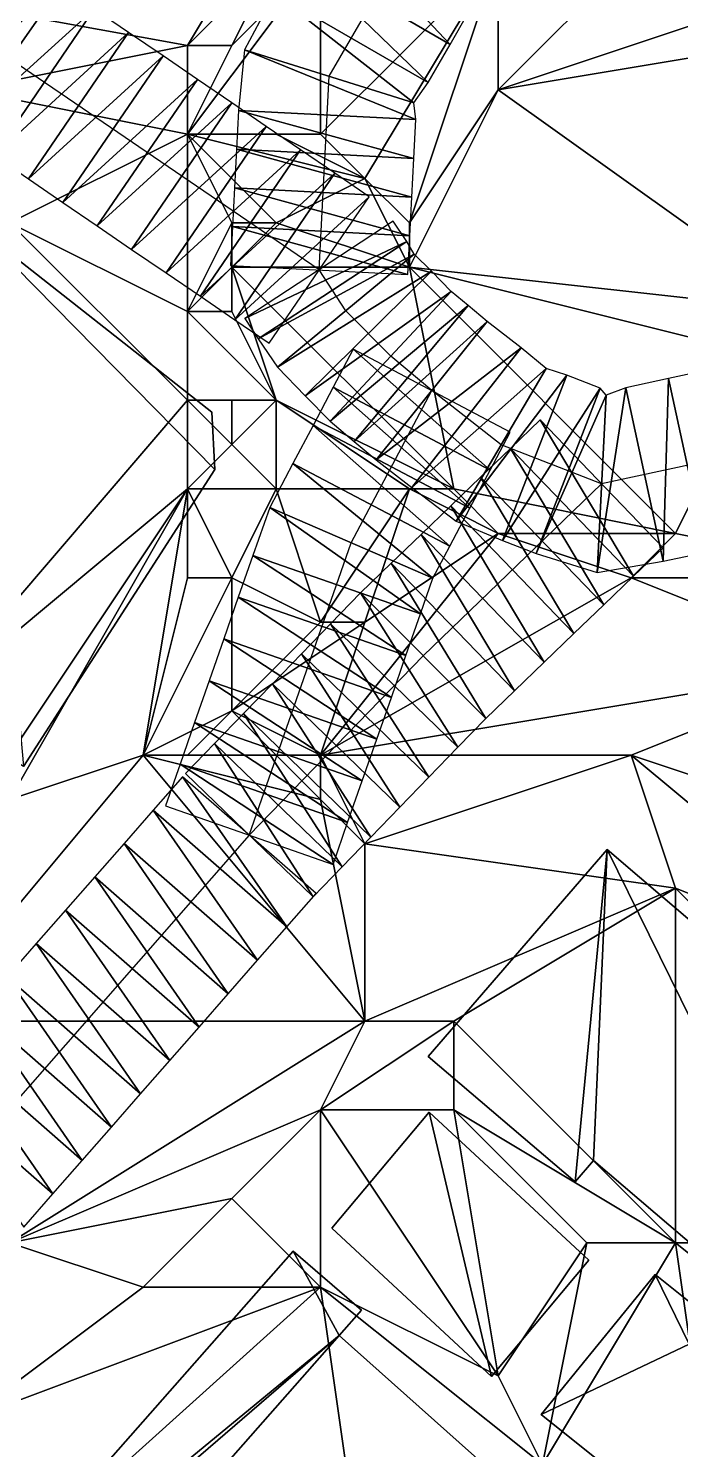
# Model space of a CAD drawing. Header units: metres. Extents: x -1103 to 901, y -902 to 905.
# Drawn here: x -1003.2 to -973.8, y -319.3 to -255.2 of the extents above; entities that cross this region are included whole.
import ezdxf

# ---------------------------------------------------------------- set-up
doc = ezdxf.new("R2010")
doc.units = ezdxf.units.M
for name, color, linetype in [('OSM_BUILDING_FOOTPRINTS', 7, 'CONTINUOUS'), ('OSM_BUILDING_ROOFS', 1, 'CONTINUOUS'), ('OSM_BUILDING_WALLS', 8, 'CONTINUOUS'), ('OSM_ROAD_AXES', 2, 'CONTINUOUS'), ('OSM_ROAD_SURFACE', 9, 'CONTINUOUS'), ('OSM_TERRAIN', 3, 'CONTINUOUS')]:
    doc.layers.add(name, color=color, linetype=linetype)

msp = doc.modelspace()

# ---------------------------------------------------------------- linework, layer by layer
at = {"layer": 'OSM_BUILDING_FOOTPRINTS'}
for points in [[(-1018.12, -279.017, 19.897), (-1005.563, -264.142, 19.897), (-994.907, -272.536, 19.897), (-994.774, -275.124, 19.897), (-1003.385, -288.516, 19.897), (-1018.12, -279.017, 19.897)], [(-977.077, -292.265, 18.607), (-985.157, -301.588, 18.607), (-978.525, -307.25, 18.607), (-977.696, -306.288, 18.607), (-964.741, -317.369, 18.607), (-957.501, -309.019, 18.607), (-977.077, -292.265, 18.607)], [(-985.113, -304.098, 19.356), (-989.501, -309.34, 19.356), (-982.294, -316.02, 19.356), (-977.906, -310.778, 19.356), (-985.113, -304.098, 19.356)], [(-991.237, -310.369, 18.866), (-1008.922, -330.441, 18.866), (-1010.823, -332.863, 18.866), (-1007.728, -334.787, 18.866), (-1006.457, -333.25, 18.866), (-1003.24, -336.048, 18.866), (-998.045, -330.142, 18.866), (-1000.974, -327.599, 18.866), (-998.598, -324.9, 18.866), (-992.076, -330.574, 18.866), (-982.504, -320.112, 18.866), (-989.158, -314.173, 18.866), (-988.164, -313.034, 18.866), (-991.237, -310.369, 18.866)], [(-974.921, -311.419, 18.871), (-980.061, -317.734, 18.871), (-971.704, -324.424, 18.871), (-967.515, -319.271, 18.871), (-973.385, -314.571, 18.871), (-972.445, -313.41, 18.871), (-974.921, -311.419, 18.871)]]:
    msp.add_polyline3d(points, close=True, dxfattribs=at)
at = {"layer": 'OSM_BUILDING_ROOFS'}
for points in [[(-1005.563, -264.142, 37.897), (-1003.385, -288.516, 37.897), (-994.774, -275.124, 37.897)], [(-1005.563, -264.142, 37.897), (-994.774, -275.124, 37.897), (-994.907, -272.536, 37.897)], [(-977.077, -292.265, 33.407), (-985.157, -301.588, 33.407), (-978.525, -307.25, 33.407)], [(-977.077, -292.265, 33.407), (-978.525, -307.25, 33.407), (-977.696, -306.288, 33.407)], [(-977.077, -292.265, 33.407), (-977.696, -306.288, 33.407), (-964.741, -317.369, 33.407)], [(-964.741, -317.369, 33.407), (-957.501, -309.019, 33.407), (-977.077, -292.265, 33.407)], [(-982.294, -316.02, 34.156), (-985.113, -304.098, 34.156), (-989.501, -309.34, 34.156)], [(-982.294, -316.02, 34.156), (-977.906, -310.778, 34.156), (-985.113, -304.098, 34.156)], [(-989.158, -314.173, 33.666), (-991.237, -310.369, 33.666), (-1008.922, -330.441, 33.666)], [(-989.158, -314.173, 33.666), (-988.164, -313.034, 33.666), (-991.237, -310.369, 33.666)], [(-973.385, -314.571, 30.471), (-974.921, -311.419, 30.471), (-980.061, -317.734, 30.471)], [(-973.385, -314.571, 30.471), (-972.445, -313.41, 30.471), (-974.921, -311.419, 30.471)], [(-989.158, -314.173, 33.666), (-1008.922, -330.441, 33.666), (-1010.823, -332.863, 33.666)], [(-998.598, -324.9, 33.666), (-989.158, -314.173, 33.666), (-1010.823, -332.863, 33.666)], [(-998.598, -324.9, 33.666), (-982.504, -320.112, 33.666), (-989.158, -314.173, 33.666)], [(-973.385, -314.571, 30.471), (-980.061, -317.734, 30.471), (-971.704, -324.424, 30.471)]]:
    msp.add_3dface(points, dxfattribs=at)
at = {"layer": 'OSM_BUILDING_WALLS'}
for points in [[(-994.907, -272.536, 19.897), (-1005.563, -264.142, 19.897), (-1005.563, -264.142, 37.897)], [(-994.907, -272.536, 19.897), (-1005.563, -264.142, 37.897), (-994.907, -272.536, 37.897)], [(-994.774, -275.124, 19.897), (-994.907, -272.536, 19.897), (-994.907, -272.536, 37.897)], [(-994.774, -275.124, 19.897), (-994.907, -272.536, 37.897), (-994.774, -275.124, 37.897)], [(-1003.385, -288.516, 19.897), (-994.774, -275.124, 19.897), (-994.774, -275.124, 37.897)], [(-1003.385, -288.516, 19.897), (-994.774, -275.124, 37.897), (-1003.385, -288.516, 37.897)], [(-977.077, -292.265, 18.607), (-985.157, -301.588, 18.607), (-985.157, -301.588, 33.407)], [(-977.077, -292.265, 18.607), (-985.157, -301.588, 33.407), (-977.077, -292.265, 33.407)], [(-957.501, -309.019, 18.607), (-977.077, -292.265, 18.607), (-977.077, -292.265, 33.407)], [(-957.501, -309.019, 18.607), (-977.077, -292.265, 33.407), (-957.501, -309.019, 33.407)], [(-985.157, -301.588, 18.607), (-978.525, -307.25, 18.607), (-978.525, -307.25, 33.407)], [(-985.157, -301.588, 18.607), (-978.525, -307.25, 33.407), (-985.157, -301.588, 33.407)], [(-985.113, -304.098, 19.356), (-989.501, -309.34, 19.356), (-989.501, -309.34, 34.156)], [(-985.113, -304.098, 19.356), (-989.501, -309.34, 34.156), (-985.113, -304.098, 34.156)], [(-977.906, -310.778, 19.356), (-985.113, -304.098, 19.356), (-985.113, -304.098, 34.156)], [(-977.906, -310.778, 19.356), (-985.113, -304.098, 34.156), (-977.906, -310.778, 34.156)], [(-978.525, -307.25, 18.607), (-977.696, -306.288, 18.607), (-977.696, -306.288, 33.407)], [(-978.525, -307.25, 18.607), (-977.696, -306.288, 33.407), (-978.525, -307.25, 33.407)], [(-977.696, -306.288, 18.607), (-964.741, -317.369, 18.607), (-964.741, -317.369, 33.407)], [(-977.696, -306.288, 18.607), (-964.741, -317.369, 33.407), (-977.696, -306.288, 33.407)], [(-989.501, -309.34, 19.356), (-982.294, -316.02, 19.356), (-982.294, -316.02, 34.156)], [(-989.501, -309.34, 19.356), (-982.294, -316.02, 34.156), (-989.501, -309.34, 34.156)], [(-991.237, -310.369, 18.866), (-1008.922, -330.441, 18.866), (-1008.922, -330.441, 33.666)], [(-991.237, -310.369, 18.866), (-1008.922, -330.441, 33.666), (-991.237, -310.369, 33.666)], [(-988.164, -313.034, 18.866), (-991.237, -310.369, 18.866), (-991.237, -310.369, 33.666)], [(-988.164, -313.034, 18.866), (-991.237, -310.369, 33.666), (-988.164, -313.034, 33.666)], [(-982.294, -316.02, 19.356), (-977.906, -310.778, 19.356), (-977.906, -310.778, 34.156)], [(-982.294, -316.02, 19.356), (-977.906, -310.778, 34.156), (-982.294, -316.02, 34.156)], [(-974.921, -311.419, 18.871), (-980.061, -317.734, 18.871), (-980.061, -317.734, 30.471)], [(-974.921, -311.419, 18.871), (-980.061, -317.734, 30.471), (-974.921, -311.419, 30.471)], [(-972.445, -313.41, 18.871), (-974.921, -311.419, 18.871), (-974.921, -311.419, 30.471)], [(-972.445, -313.41, 18.871), (-974.921, -311.419, 30.471), (-972.445, -313.41, 30.471)], [(-989.158, -314.173, 18.866), (-988.164, -313.034, 18.866), (-988.164, -313.034, 33.666)], [(-989.158, -314.173, 18.866), (-988.164, -313.034, 33.666), (-989.158, -314.173, 33.666)], [(-982.504, -320.112, 18.866), (-989.158, -314.173, 18.866), (-989.158, -314.173, 33.666)], [(-982.504, -320.112, 18.866), (-989.158, -314.173, 33.666), (-982.504, -320.112, 33.666)], [(-980.061, -317.734, 18.871), (-971.704, -324.424, 18.871), (-971.704, -324.424, 30.471)], [(-980.061, -317.734, 18.871), (-971.704, -324.424, 30.471), (-980.061, -317.734, 30.471)]]:
    msp.add_3dface(points, dxfattribs=at)
at = {"layer": 'OSM_ROAD_AXES'}
for points in [[(-990.066, -266.122, 20.455), (-1004.005, -256.6, 21.825), (-1017.634, -246.736, 22.601)], [(-990.066, -266.122, 20.455), (-989.613, -257.385, 20.843), (-986.617, -252.221, 20.94), (-985.457, -250.927, 20.954)], [(-964.852, -270.567, 19.147), (-967.45, -273.52, 19.362), (-971.54, -274.515, 19.519), (-977.332, -275.765, 19.839), (-981.864, -274.007, 20.016), (-984.992, -271.563, 20.18), (-986.838, -270.014, 20.264), (-988.861, -267.958, 20.37), (-990.066, -266.122, 20.455)], [(-993.215, -291.613, 21.554), (-988.617, -278.43, 20.879), (-984.992, -271.563, 20.18)], [(-977.332, -275.765, 19.839), (-985.379, -283.517, 20.571), (-993.215, -291.613, 21.554)], [(-993.215, -291.613, 21.554), (-1044.603, -350.293, 22.779), (-1100, -412.945, 18.047)]]:
    msp.add_polyline3d(points, dxfattribs=at)
at = {"layer": 'OSM_ROAD_SURFACE'}
for points in [[(-984.156, -255.949, 20.937), (-989.869, -249.892, 21.458), (-991.076, -251.935, 21.274)], [(-984.156, -255.949, 20.937), (-983.365, -254.549, 20.963), (-989.869, -249.892, 21.458)], [(-1001.704, -253.328, 21.877), (-1003.174, -252.264, 21.965), (-1007.864, -258.745, 22.322)], [(-985.154, -257.67, 20.904), (-991.076, -251.935, 21.274), (-992.074, -253.657, 21.111)], [(-985.154, -257.67, 20.904), (-984.156, -255.949, 20.937), (-991.076, -251.935, 21.274)], [(-1001.704, -253.328, 21.877), (-1007.864, -258.745, 22.322), (-1006.305, -259.872, 22.188)], [(-1000.2, -254.355, 21.788), (-1001.704, -253.328, 21.877), (-1006.305, -259.872, 22.188)], [(-985.796, -258.583, 20.885), (-992.074, -253.657, 21.111), (-993.429, -256.187, 21.081)], [(-985.796, -258.583, 20.885), (-985.154, -257.67, 20.904), (-992.074, -253.657, 21.111)], [(-1000.2, -254.355, 21.788), (-1006.305, -259.872, 22.188), (-1004.712, -260.961, 22.01)], [(-998.651, -255.413, 21.697), (-1000.2, -254.355, 21.788), (-1004.712, -260.961, 22.01)], [(-998.651, -255.413, 21.697), (-1004.712, -260.961, 22.01), (-1003.163, -262.019, 21.956)], [(-997.102, -256.471, 21.579), (-998.651, -255.413, 21.697), (-1003.163, -262.019, 21.956)], [(-985.709, -259.34, 20.877), (-993.429, -256.187, 21.081), (-993.698, -258.925, 21.085)], [(-985.709, -259.34, 20.877), (-985.796, -258.583, 20.885), (-993.429, -256.187, 21.081)], [(-997.102, -256.471, 21.579), (-1003.163, -262.019, 21.956), (-1001.614, -263.077, 21.885)], [(-995.553, -257.529, 21.308), (-997.102, -256.471, 21.579), (-1001.614, -263.077, 21.885)], [(-995.553, -257.529, 21.308), (-1001.614, -263.077, 21.885), (-1000.066, -264.135, 21.707)], [(-994.004, -258.587, 21.109), (-995.553, -257.529, 21.308), (-1000.066, -264.135, 21.707)], [(-994.004, -258.587, 21.109), (-1000.066, -264.135, 21.707), (-998.517, -265.193, 21.53)], [(-992.456, -259.645, 20.999), (-994.004, -258.587, 21.109), (-998.517, -265.193, 21.53)], [(-985.799, -261.087, 20.854), (-993.698, -258.925, 21.085), (-993.788, -260.673, 21.077)], [(-985.799, -261.087, 20.854), (-985.709, -259.34, 20.877), (-993.698, -258.925, 21.085)], [(-992.456, -259.645, 20.999), (-998.517, -265.193, 21.53), (-996.968, -266.251, 21.353)], [(-990.907, -260.703, 21.054), (-992.456, -259.645, 20.999), (-996.968, -266.251, 21.353)], [(-990.907, -260.703, 21.054), (-996.968, -266.251, 21.353), (-995.419, -267.309, 21.078)], [(-989.358, -261.761, 20.866), (-990.907, -260.703, 21.054), (-995.419, -267.309, 21.078)], [(-985.89, -262.834, 20.832), (-993.788, -260.673, 21.077), (-993.879, -262.42, 20.871)], [(-985.89, -262.834, 20.832), (-985.799, -261.087, 20.854), (-993.788, -260.673, 21.077)], [(-989.358, -261.761, 20.866), (-995.419, -267.309, 21.078), (-993.871, -268.367, 21.023)], [(-987.809, -262.819, 20.736), (-989.358, -261.761, 20.866), (-993.871, -268.367, 21.023)], [(-985.98, -264.582, 20.702), (-993.879, -262.42, 20.871), (-993.97, -264.167, 20.997)], [(-985.98, -264.582, 20.702), (-985.89, -262.834, 20.832), (-993.879, -262.42, 20.871)], [(-987.809, -262.819, 20.736), (-993.871, -268.367, 21.023), (-992.322, -269.425, 20.602)], [(-986.119, -264.845, 20.639), (-986.722, -263.927, 20.697), (-993.41, -268.317, 20.749)], [(-986.071, -266.329, 20.437), (-993.97, -264.167, 20.997), (-994.06, -265.915, 20.623)], [(-986.071, -266.329, 20.437), (-985.98, -264.582, 20.702), (-993.97, -264.167, 20.997)], [(-986.119, -264.845, 20.639), (-993.41, -268.317, 20.749), (-992.807, -269.234, 20.647)], [(-985.782, -265.404, 20.475), (-986.119, -264.845, 20.639), (-992.807, -269.234, 20.647)], [(-985.782, -265.404, 20.475), (-992.807, -269.234, 20.647), (-991.94, -270.511, 20.631)], [(-984.997, -266.181, 20.375), (-985.782, -265.404, 20.475), (-991.94, -270.511, 20.631)], [(-984.997, -266.181, 20.375), (-991.94, -270.511, 20.631), (-990.701, -271.791, 20.57)], [(-984.111, -267.088, 20.33), (-984.997, -266.181, 20.375), (-990.701, -271.791, 20.57)], [(-984.111, -267.088, 20.33), (-990.701, -271.791, 20.57), (-989.565, -272.941, 20.512)], [(-983.344, -267.724, 20.283), (-984.111, -267.088, 20.33), (-989.565, -272.941, 20.512)], [(-983.344, -267.724, 20.283), (-989.565, -272.941, 20.512), (-988.485, -273.853, 20.492)], [(-982.488, -268.443, 20.231), (-983.344, -267.724, 20.283), (-988.485, -273.853, 20.492)], [(-982.488, -268.443, 20.231), (-988.485, -273.853, 20.492), (-987.496, -274.682, 20.592)], [(-980.965, -269.633, 20.138), (-982.488, -268.443, 20.231), (-987.496, -274.682, 20.592)], [(-982.361, -275.147, 20.04), (-988.529, -269.695, 20.351), (-989.436, -271.412, 20.391)], [(-982.361, -275.147, 20.04), (-981.455, -273.43, 20.075), (-988.529, -269.695, 20.351)], [(-980.965, -269.633, 20.138), (-987.496, -274.682, 20.592), (-985.89, -275.937, 20.704)], [(-979.836, -270.559, 20.069), (-980.965, -269.633, 20.138), (-985.89, -275.937, 20.704)], [(-979.836, -270.559, 20.069), (-985.89, -275.937, 20.704), (-983.891, -277.455, 20.37)], [(-978.906, -270.864, 20.009), (-979.836, -270.559, 20.069), (-983.891, -277.455, 20.37)], [(-978.906, -270.864, 20.009), (-983.891, -277.455, 20.37), (-981.8, -278.322, 20.086)], [(-977.396, -271.45, 19.914), (-978.906, -270.864, 20.009), (-981.8, -278.322, 20.086)], [(-974.314, -271.022, 19.71), (-976.245, -271.438, 19.838), (-974.557, -279.258, 20.005)], [(-974.314, -271.022, 19.71), (-974.557, -279.258, 20.005), (-972.627, -278.842, 19.794)], [(-972.426, -270.615, 19.584), (-974.314, -271.022, 19.71), (-972.627, -278.842, 19.794)], [(-983.267, -276.864, 20.101), (-989.436, -271.412, 20.391), (-990.342, -273.129, 20.751)], [(-983.267, -276.864, 20.101), (-982.361, -275.147, 20.04), (-989.436, -271.412, 20.391)], [(-977.396, -271.45, 19.914), (-981.8, -278.322, 20.086), (-980.289, -278.908, 20.143)], [(-977.135, -271.77, 19.898), (-977.396, -271.45, 19.914), (-980.289, -278.908, 20.143)], [(-976.245, -271.438, 19.838), (-977.135, -271.77, 19.898), (-977.528, -279.76, 20.225)], [(-976.245, -271.438, 19.838), (-977.528, -279.76, 20.225), (-974.557, -279.258, 20.005)], [(-977.135, -271.77, 19.898), (-980.289, -278.908, 20.143), (-977.528, -279.76, 20.225)], [(-980.107, -272.884, 20.059), (-981.448, -274.176, 20.05), (-975.898, -279.938, 20.227)], [(-980.107, -272.884, 20.059), (-975.898, -279.938, 20.227), (-974.556, -278.646, 19.888)], [(-984.174, -278.581, 20.336), (-990.342, -273.129, 20.751), (-991.248, -274.846, 20.759)], [(-984.174, -278.581, 20.336), (-983.267, -276.864, 20.101), (-990.342, -273.129, 20.751)], [(-981.448, -274.176, 20.05), (-982.789, -275.469, 20.04), (-977.239, -281.23, 20.32)], [(-981.448, -274.176, 20.05), (-977.239, -281.23, 20.32), (-975.898, -279.938, 20.227)], [(-984.948, -280.024, 20.36), (-991.248, -274.846, 20.759), (-992.286, -276.837, 20.828)], [(-984.948, -280.024, 20.36), (-984.174, -278.581, 20.336), (-991.248, -274.846, 20.759)], [(-982.789, -275.469, 20.04), (-984.13, -276.761, 20.377), (-978.58, -282.522, 20.4)], [(-982.789, -275.469, 20.04), (-978.58, -282.522, 20.4), (-977.239, -281.23, 20.32)], [(-985.497, -281.631, 20.472), (-992.286, -276.837, 20.828), (-993.051, -278.996, 20.993)], [(-985.497, -281.631, 20.472), (-984.948, -280.024, 20.36), (-992.286, -276.837, 20.828)], [(-984.13, -276.761, 20.377), (-985.472, -278.053, 20.563), (-979.921, -283.814, 20.48)], [(-984.13, -276.761, 20.377), (-979.921, -283.814, 20.48), (-978.58, -282.522, 20.4)], [(-985.472, -278.053, 20.563), (-986.813, -279.345, 20.675), (-981.262, -285.106, 20.56)], [(-985.472, -278.053, 20.563), (-981.262, -285.106, 20.56), (-979.921, -283.814, 20.48)], [(-986.154, -283.514, 20.622), (-993.051, -278.996, 20.993), (-993.708, -280.879, 21.12)], [(-986.154, -283.514, 20.622), (-985.497, -281.631, 20.472), (-993.051, -278.996, 20.993)], [(-986.813, -279.345, 20.675), (-988.204, -280.686, 20.851), (-982.553, -286.349, 20.637)], [(-986.813, -279.345, 20.675), (-982.553, -286.349, 20.637), (-981.262, -285.106, 20.56)], [(-988.204, -280.686, 20.851), (-989.559, -282.085, 21.033), (-983.811, -287.649, 20.801)], [(-988.204, -280.686, 20.851), (-983.811, -287.649, 20.801), (-982.553, -286.349, 20.637)], [(-986.811, -285.397, 20.815), (-993.708, -280.879, 21.12), (-994.365, -282.763, 21.224)], [(-986.811, -285.397, 20.815), (-986.154, -283.514, 20.622), (-993.708, -280.879, 21.12)], [(-989.559, -282.085, 21.033), (-990.865, -283.434, 21.097), (-985.117, -288.998, 20.968)], [(-989.559, -282.085, 21.033), (-985.117, -288.998, 20.968), (-983.811, -287.649, 20.801)], [(-987.468, -287.281, 20.933), (-994.365, -282.763, 21.224), (-995.022, -284.646, 21.333)], [(-987.468, -287.281, 20.933), (-986.811, -285.397, 20.815), (-994.365, -282.763, 21.224)], [(-990.865, -283.434, 21.097), (-992.171, -284.783, 21.162), (-986.423, -290.347, 21.115)], [(-990.865, -283.434, 21.097), (-986.423, -290.347, 21.115), (-985.117, -288.998, 20.968)], [(-988.125, -289.164, 21.096), (-995.022, -284.646, 21.333), (-995.679, -286.529, 21.442)], [(-988.125, -289.164, 21.096), (-987.468, -287.281, 20.933), (-995.022, -284.646, 21.333)], [(-992.171, -284.783, 21.162), (-993.477, -286.132, 21.333), (-987.729, -291.697, 21.262)], [(-992.171, -284.783, 21.162), (-987.729, -291.697, 21.262), (-986.423, -290.347, 21.115)], [(-993.477, -286.132, 21.333), (-994.783, -287.481, 21.434), (-989.035, -293.046, 21.575)], [(-993.477, -286.132, 21.333), (-989.035, -293.046, 21.575), (-987.729, -291.697, 21.262)], [(-988.782, -291.047, 21.402), (-995.679, -286.529, 21.442), (-996.335, -288.412, 21.599)], [(-988.782, -291.047, 21.402), (-988.125, -289.164, 21.096), (-995.679, -286.529, 21.442)], [(-994.783, -287.481, 21.434), (-996.089, -288.831, 21.596), (-990.342, -294.395, 21.613)], [(-994.783, -287.481, 21.434), (-990.342, -294.395, 21.613), (-989.035, -293.046, 21.575)], [(-989.439, -292.93, 21.661), (-996.335, -288.412, 21.599), (-996.992, -290.295, 21.603)], [(-989.439, -292.93, 21.661), (-988.782, -291.047, 21.402), (-996.335, -288.412, 21.599)], [(-996.225, -288.978, 21.59), (-997.542, -290.482, 21.631), (-991.524, -295.753, 21.56)], [(-996.225, -288.978, 21.59), (-991.524, -295.753, 21.56), (-990.206, -294.248, 21.618)], [(-997.542, -290.482, 21.631), (-998.86, -291.987, 21.73), (-992.841, -297.257, 21.658)], [(-997.542, -290.482, 21.631), (-992.841, -297.257, 21.658), (-991.524, -295.753, 21.56)], [(-998.86, -291.987, 21.73), (-1000.178, -293.491, 21.829), (-994.159, -298.762, 21.758)], [(-998.86, -291.987, 21.73), (-994.159, -298.762, 21.758), (-992.841, -297.257, 21.658)], [(-1000.178, -293.491, 21.829), (-1001.495, -294.996, 21.928), (-995.477, -300.267, 21.851)], [(-1000.178, -293.491, 21.829), (-995.477, -300.267, 21.851), (-994.159, -298.762, 21.758)], [(-1001.495, -294.996, 21.928), (-1002.813, -296.501, 22.028), (-996.794, -301.771, 21.918)], [(-1001.495, -294.996, 21.928), (-996.794, -301.771, 21.918), (-995.477, -300.267, 21.851)], [(-1002.813, -296.501, 22.028), (-1004.13, -298.005, 22.127), (-998.112, -303.276, 21.985)], [(-1002.813, -296.501, 22.028), (-998.112, -303.276, 21.985), (-996.794, -301.771, 21.918)], [(-1004.13, -298.005, 22.127), (-1005.448, -299.51, 22.226), (-999.43, -304.78, 22.052)], [(-1004.13, -298.005, 22.127), (-999.43, -304.78, 22.052), (-998.112, -303.276, 21.985)], [(-1005.448, -299.51, 22.226), (-1006.766, -301.014, 22.303), (-1000.747, -306.285, 22.118)], [(-1005.448, -299.51, 22.226), (-1000.747, -306.285, 22.118), (-999.43, -304.78, 22.052)], [(-1006.766, -301.014, 22.303), (-1008.083, -302.519, 22.339), (-1002.065, -307.79, 22.185)], [(-1006.766, -301.014, 22.303), (-1002.065, -307.79, 22.185), (-1000.747, -306.285, 22.118)], [(-1008.083, -302.519, 22.339), (-1003.382, -309.294, 22.252), (-1002.065, -307.79, 22.185)]]:
    msp.add_3dface(points, dxfattribs=at)
at = {"layer": 'OSM_TERRAIN'}
for points in [[(-996, -256, 21.515), (-990, -246, 21.446), (-1018, -252, 22.592)], [(-996, -256, 21.515), (-992, -252, 21.446), (-990, -246, 21.446)], [(-1006, -258, 21.852), (-996, -256, 21.515), (-1018, -252, 22.592)], [(-996, -260, 21.153), (-990, -252, 20.931), (-994, -256, 20.985)], [(-996, -260, 21.153), (-990, -260, 20.798), (-990, -252, 20.931)], [(-996, -256, 21.515), (-994, -256, 20.985), (-992, -252, 21.446)], [(-994, -256, 20.985), (-990, -252, 20.931), (-992, -252, 21.446)], [(-988, -262, 20.767), (-982, -252, 20.961), (-990, -260, 20.798)], [(-990, -260, 20.798), (-982, -252, 20.961), (-990, -252, 20.931)], [(-988, -262, 20.767), (-986, -264, 20.767), (-982, -252, 20.961)], [(-986, -264, 20.767), (-982, -258, 20.357), (-982, -252, 20.961)], [(-982, -258, 20.357), (-976, -252, 20.256), (-982, -252, 20.961)], [(-982, -258, 20.357), (-970, -254, 19.588), (-976, -252, 20.256)], [(-970, -256, 19.197), (-970, -254, 19.588), (-982, -258, 20.357)], [(-1006, -258, 21.852), (-996, -260, 21.153), (-996, -256, 21.515)], [(-996, -260, 21.153), (-994, -256, 20.985), (-996, -256, 21.515)], [(-968, -268, 18.935), (-970, -256, 19.197), (-982, -258, 20.357)], [(-1004, -264, 22.122), (-996, -260, 21.153), (-1006, -258, 21.852)], [(-986, -264, 20.767), (-986, -266, 20.398), (-982, -258, 20.357)], [(-986, -266, 20.398), (-968, -268, 18.935), (-982, -258, 20.357)], [(-1004, -264, 22.122), (-996, -268, 21.199), (-996, -260, 21.153)], [(-996, -268, 21.199), (-994, -264, 20.995), (-996, -260, 21.153)], [(-994, -264, 20.995), (-992, -264, 20.476), (-996, -260, 21.153)], [(-992, -264, 20.476), (-988, -262, 20.767), (-996, -260, 21.153)], [(-996, -260, 21.153), (-988, -262, 20.767), (-992, -260, 21.129)], [(-992, -260, 21.129), (-990, -260, 20.798), (-996, -260, 21.153)], [(-988, -262, 20.767), (-990, -260, 20.798), (-992, -260, 21.129)], [(-992, -264, 20.476), (-986, -266, 20.398), (-988, -262, 20.767)], [(-986, -266, 20.398), (-986, -264, 20.767), (-988, -262, 20.767)], [(-1008, -286, 22.346), (-996, -272, 22.244), (-1004, -264, 22.122)], [(-996, -272, 22.244), (-996, -268, 21.199), (-1004, -264, 22.122)], [(-996, -268, 21.199), (-994, -266, 20.518), (-994, -264, 20.995)], [(-994, -266, 20.518), (-986, -266, 20.398), (-992, -264, 20.476)], [(-994, -266, 20.518), (-992, -264, 20.476), (-994, -264, 20.995)], [(-996, -268, 21.199), (-994, -268, 20.995), (-994, -266, 20.518)], [(-992, -272, 20.69), (-984, -276, 20.003), (-994, -266, 20.518)], [(-992, -272, 20.69), (-994, -266, 20.518), (-994, -268, 20.995)], [(-984, -276, 20.003), (-986, -266, 20.398), (-994, -266, 20.518)], [(-974, -278, 19.676), (-986, -266, 20.398), (-984, -276, 20.003)], [(-986, -266, 20.398), (-974, -278, 19.676), (-970, -270, 19.372)], [(-986, -266, 20.398), (-970, -270, 19.372), (-968, -268, 18.935)], [(-996, -272, 22.244), (-992, -272, 20.69), (-996, -268, 21.199)], [(-992, -272, 20.69), (-994, -268, 20.995), (-996, -268, 21.199)], [(-974, -278, 19.676), (-964, -280, 19.377), (-970, -270, 19.372)], [(-1008, -286, 22.346), (-996, -276, 22.244), (-996, -272, 22.244)], [(-996, -276, 22.244), (-994, -274, 21.919), (-996, -272, 22.244)], [(-994, -274, 21.919), (-994, -272, 21.689), (-996, -272, 22.244)], [(-996, -272, 22.244), (-994, -272, 21.689), (-992, -272, 20.69)], [(-994, -274, 21.919), (-992, -276, 20.715), (-992, -272, 20.69)], [(-994, -274, 21.919), (-992, -272, 20.69), (-994, -272, 21.689)], [(-992, -276, 20.715), (-986, -276, 20.729), (-992, -272, 20.69)], [(-986, -276, 20.729), (-984, -276, 20.003), (-992, -272, 20.69)], [(-996, -276, 22.244), (-992, -276, 20.715), (-994, -274, 21.919)], [(-1004, -288, 22.244), (-996, -276, 22.244), (-1008, -286, 22.346)], [(-1004, -288, 22.244), (-1004, -290, 22.343), (-996, -276, 22.244)], [(-1004, -290, 22.343), (-998, -288, 21.521), (-996, -276, 22.244)], [(-998, -288, 21.521), (-996, -280, 21.729), (-996, -276, 22.244)], [(-996, -280, 21.729), (-994, -280, 21.028), (-996, -276, 22.244)], [(-994, -280, 21.028), (-992, -276, 20.715), (-996, -276, 22.244)], [(-994, -280, 21.028), (-990, -282, 21.106), (-992, -276, 20.715)], [(-990, -282, 21.106), (-986, -276, 20.729), (-992, -276, 20.715)], [(-990, -282, 21.106), (-988, -282, 20.622), (-986, -276, 20.729)], [(-988, -282, 20.622), (-982, -278, 20.003), (-986, -276, 20.729)], [(-986, -276, 20.729), (-982, -278, 20.003), (-984, -276, 20.003)], [(-982, -278, 20.003), (-974, -278, 19.676), (-984, -276, 20.003)], [(-990, -288, 21.035), (-982, -278, 20.003), (-988, -282, 20.622)], [(-990, -288, 21.035), (-976, -280, 20.196), (-982, -278, 20.003)], [(-982, -278, 20.003), (-976, -280, 20.196), (-974, -278, 19.676)], [(-976, -280, 20.196), (-964, -280, 19.377), (-974, -278, 19.676)], [(-998, -288, 21.521), (-994, -286, 21.326), (-994, -280, 21.028)], [(-998, -288, 21.521), (-994, -280, 21.028), (-996, -280, 21.729)], [(-994, -286, 21.326), (-990, -282, 21.106), (-994, -280, 21.028)], [(-990, -288, 21.035), (-966, -284, 19.59), (-976, -280, 20.196)], [(-966, -284, 19.59), (-964, -280, 19.377), (-976, -280, 20.196)], [(-990, -288, 21.035), (-988, -282, 20.622), (-994, -286, 21.326)], [(-994, -286, 21.326), (-988, -282, 20.622), (-990, -282, 21.106)], [(-976, -288, 20.496), (-966, -284, 19.59), (-990, -288, 21.035)], [(-970, -290, 19.934), (-966, -284, 19.59), (-976, -288, 20.496)], [(-996, -288, 21.326), (-994, -286, 21.326), (-998, -288, 21.521)], [(-996, -288, 21.326), (-992, -288, 21.656), (-994, -286, 21.326)], [(-992, -288, 21.656), (-990, -288, 21.035), (-994, -286, 21.326)], [(-1008, -300, 22.292), (-988, -300, 21.504), (-998, -288, 21.521)], [(-1008, -300, 22.292), (-998, -288, 21.521), (-1004, -290, 22.343)], [(-988, -300, 21.504), (-990, -290, 21.656), (-998, -288, 21.521)], [(-998, -288, 21.521), (-990, -290, 21.656), (-992, -288, 21.656)], [(-998, -288, 21.521), (-992, -288, 21.656), (-996, -288, 21.326)], [(-990, -290, 21.656), (-990, -288, 21.035), (-992, -288, 21.656)], [(-988, -292, 21.244), (-990, -288, 21.035), (-990, -290, 21.656)], [(-988, -292, 21.244), (-976, -288, 20.496), (-990, -288, 21.035)], [(-988, -292, 21.244), (-974, -294, 20.667), (-976, -288, 20.496)], [(-974, -294, 20.667), (-964, -298, 19.934), (-976, -288, 20.496)], [(-964, -298, 19.934), (-970, -290, 19.934), (-976, -288, 20.496)], [(-988, -300, 21.504), (-988, -292, 21.244), (-990, -290, 21.656)], [(-988, -300, 21.504), (-974, -294, 20.667), (-988, -292, 21.244)], [(-984, -300, 20.81), (-974, -294, 20.667), (-988, -300, 21.504)], [(-974, -310, 20.926), (-974, -294, 20.667), (-984, -300, 20.81)], [(-974, -310, 20.926), (-958, -310, 20.711), (-974, -294, 20.667)], [(-958, -310, 20.711), (-964, -298, 19.934), (-974, -294, 20.667)], [(-1004, -310, 22.233), (-988, -300, 21.504), (-1008, -300, 22.292)], [(-1004, -310, 22.233), (-990, -304, 21.863), (-988, -300, 21.504)], [(-990, -304, 21.863), (-984, -304, 21.579), (-984, -300, 20.81)], [(-990, -304, 21.863), (-984, -300, 20.81), (-988, -300, 21.504)], [(-984, -304, 21.579), (-974, -310, 20.926), (-984, -300, 20.81)], [(-994, -308, 21.816), (-990, -304, 21.863), (-1004, -310, 22.233)], [(-990, -312, 21.04), (-990, -304, 21.863), (-994, -308, 21.816)], [(-990, -312, 21.04), (-982, -316, 21.596), (-990, -304, 21.863)], [(-990, -304, 21.863), (-982, -316, 21.596), (-984, -304, 21.579)], [(-982, -316, 21.596), (-978, -310, 21.656), (-984, -304, 21.579)], [(-978, -310, 21.656), (-974, -310, 20.926), (-984, -304, 21.579)], [(-998, -312, 21.749), (-994, -308, 21.816), (-1004, -310, 22.233)], [(-998, -312, 21.749), (-990, -312, 21.04), (-994, -308, 21.816)], [(-1006, -318, 21.599), (-998, -312, 21.749), (-1004, -310, 22.233)], [(-982, -316, 21.596), (-980, -320, 20.951), (-978, -310, 21.656)], [(-972, -324, 20.991), (-974, -310, 20.926), (-980, -320, 20.951)], [(-980, -320, 20.951), (-974, -310, 20.926), (-978, -310, 21.656)], [(-972, -324, 20.991), (-964, -318, 20.643), (-974, -310, 20.926)], [(-964, -318, 20.643), (-958, -310, 20.711), (-974, -310, 20.926)], [(-1010, -330, 21.012), (-988, -326, 21.04), (-990, -312, 21.04)], [(-1010, -330, 21.012), (-990, -312, 21.04), (-1006, -318, 21.599)], [(-1006, -318, 21.599), (-990, -312, 21.04), (-998, -312, 21.749)], [(-988, -326, 21.04), (-980, -320, 20.951), (-990, -312, 21.04)], [(-990, -312, 21.04), (-980, -320, 20.951), (-982, -316, 21.596)]]:
    msp.add_3dface(points, dxfattribs=at)

doc.saveas('drawing.dxf')
